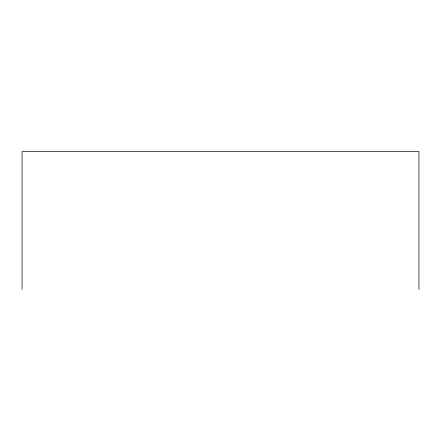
<?xml version="1.0" encoding="UTF-8"?>
<svg xmlns="http://www.w3.org/2000/svg" width="441" height="441" viewBox="0 0 441 441"><rect width="100%" height="100%" fill="white"/><g stroke="black" fill="none" stroke-linecap="round" stroke-linejoin="round"><path stroke-width="0.66" d="M418.95 289.483L418.95 151.517L22.05 151.517L22.05 289.483"/></g></svg>
